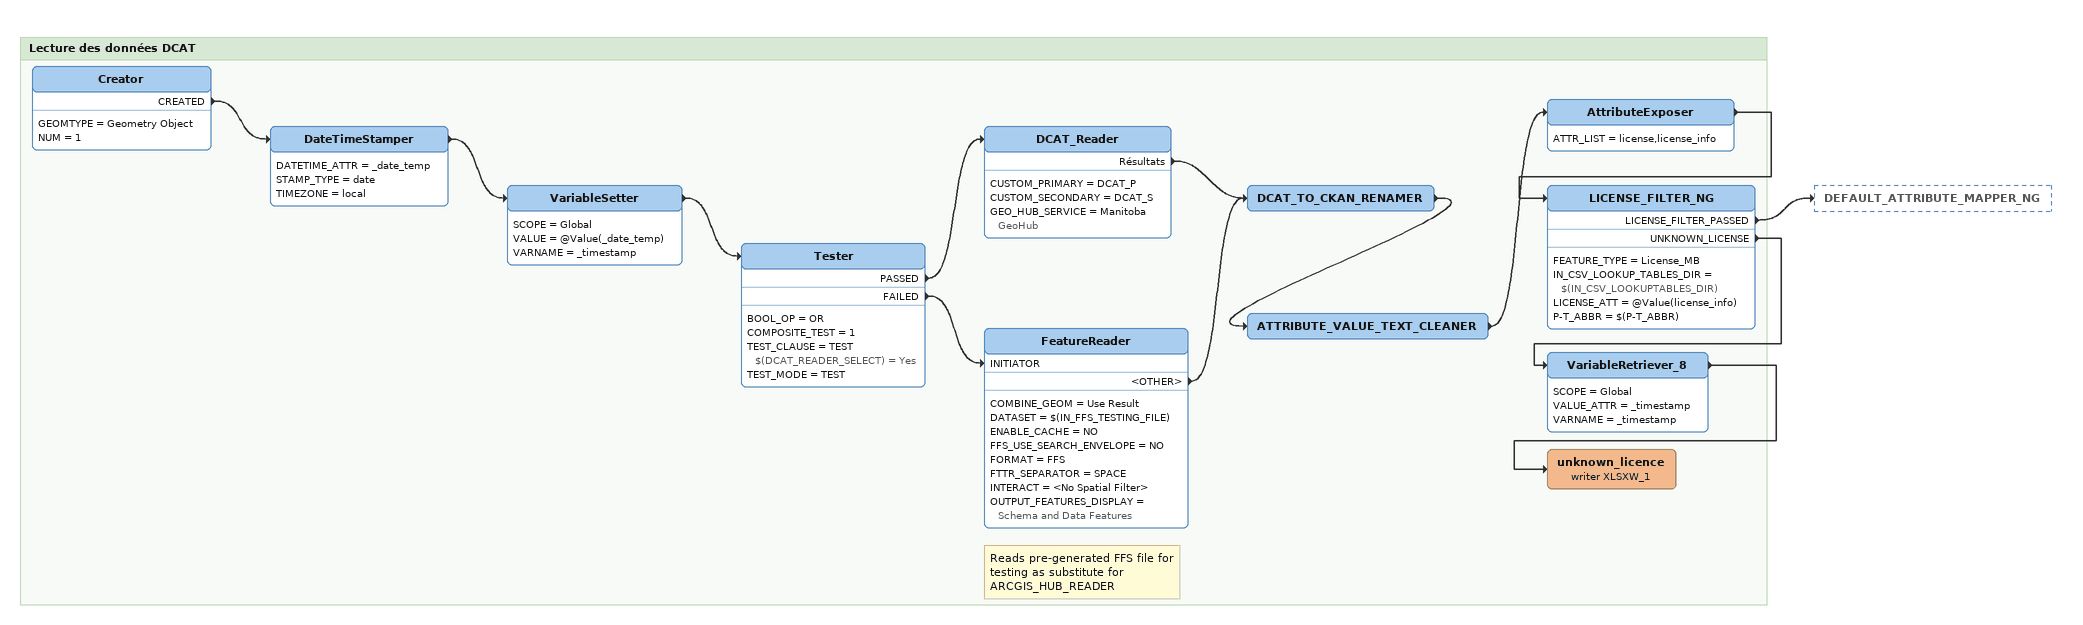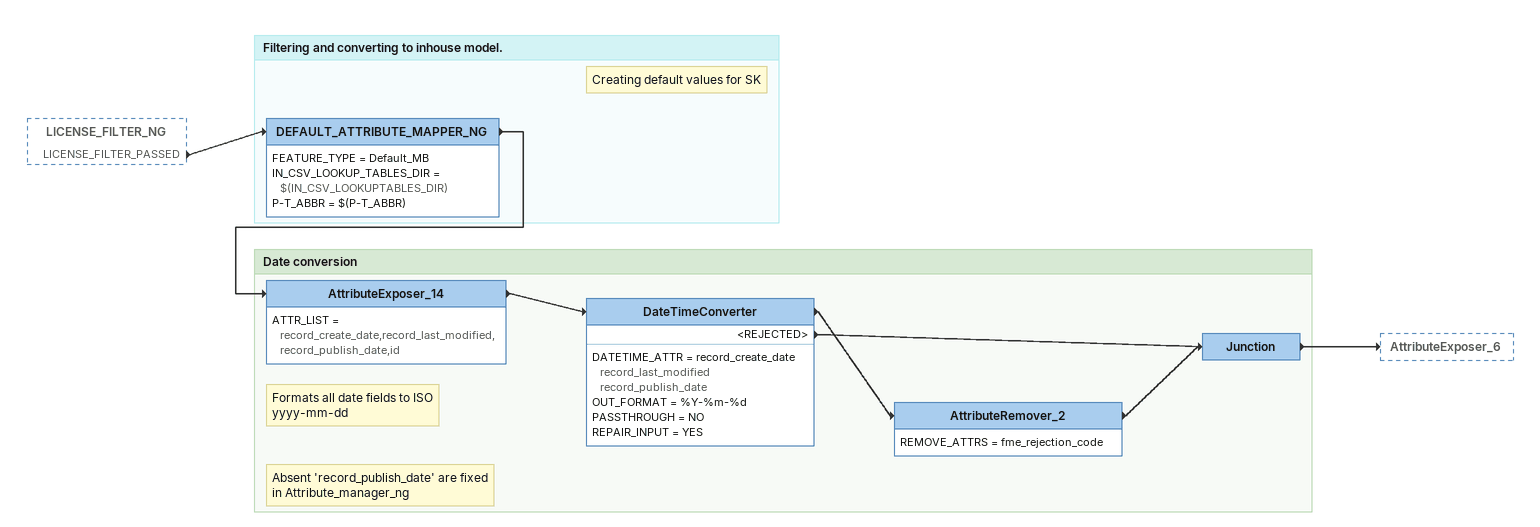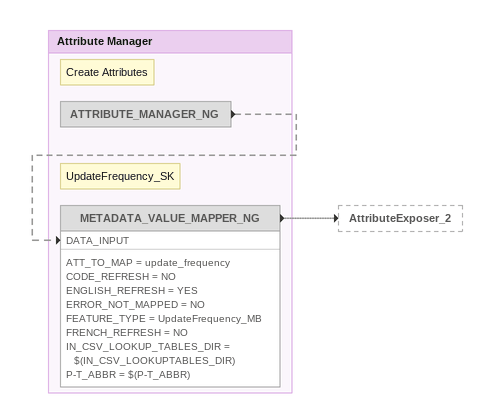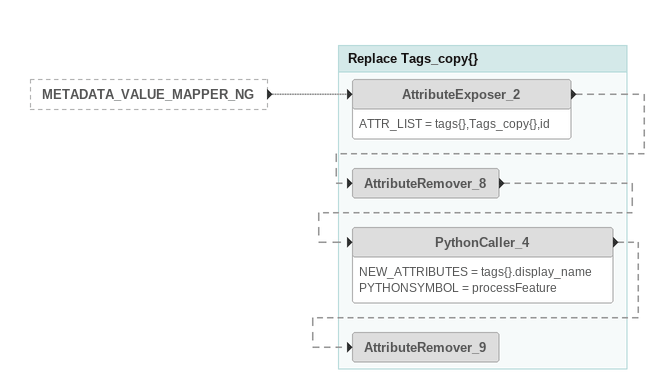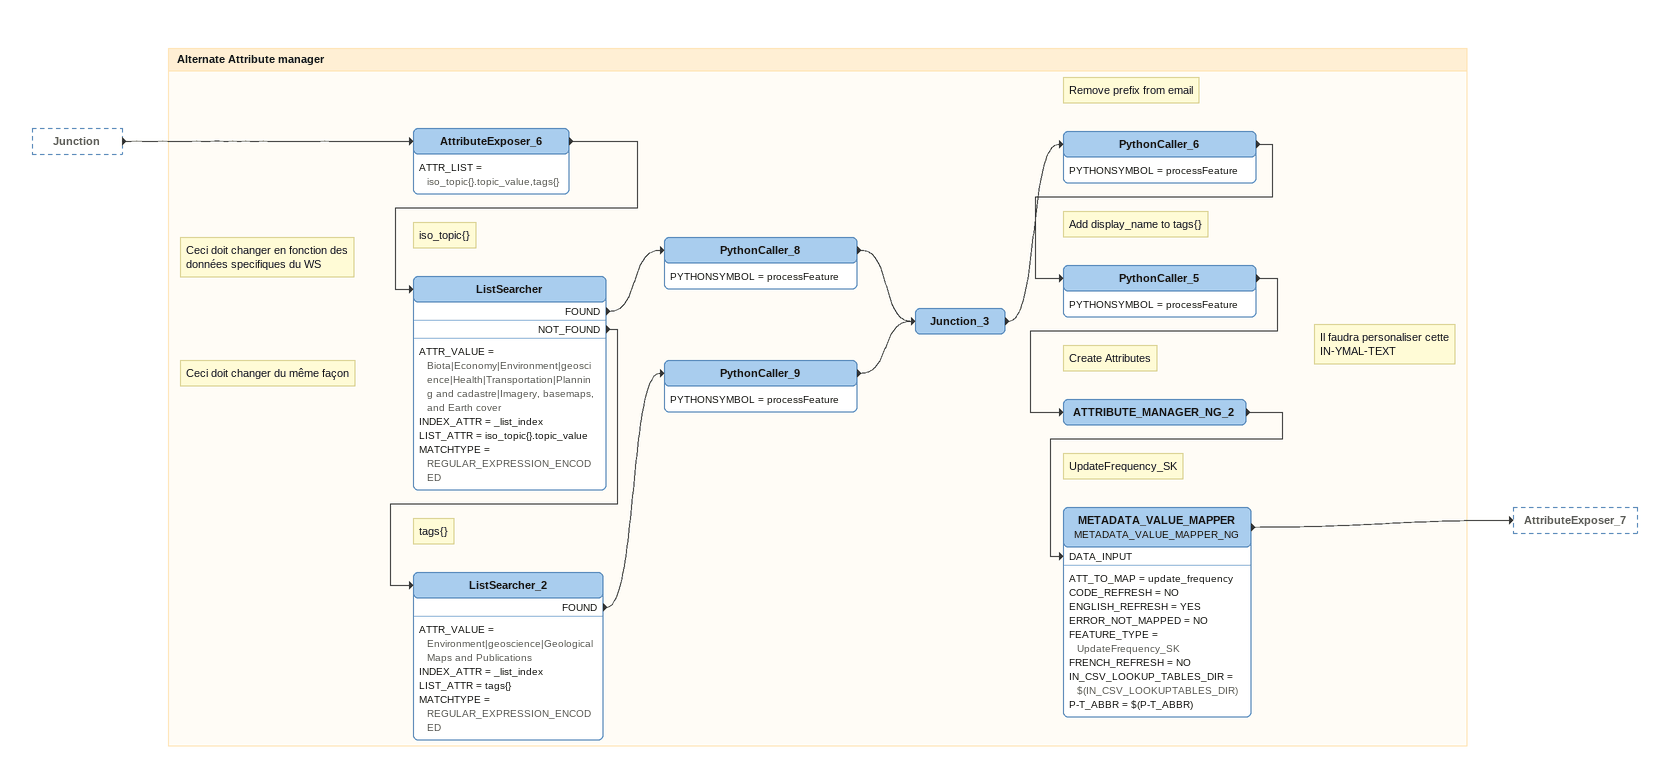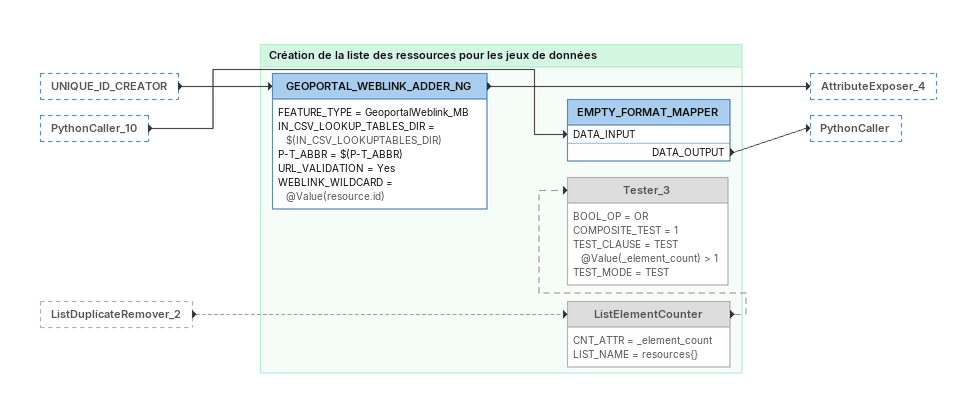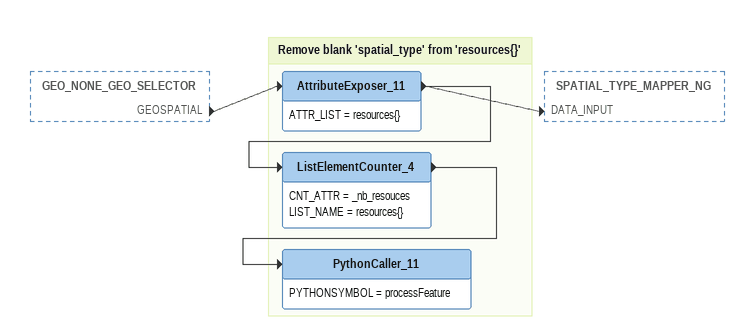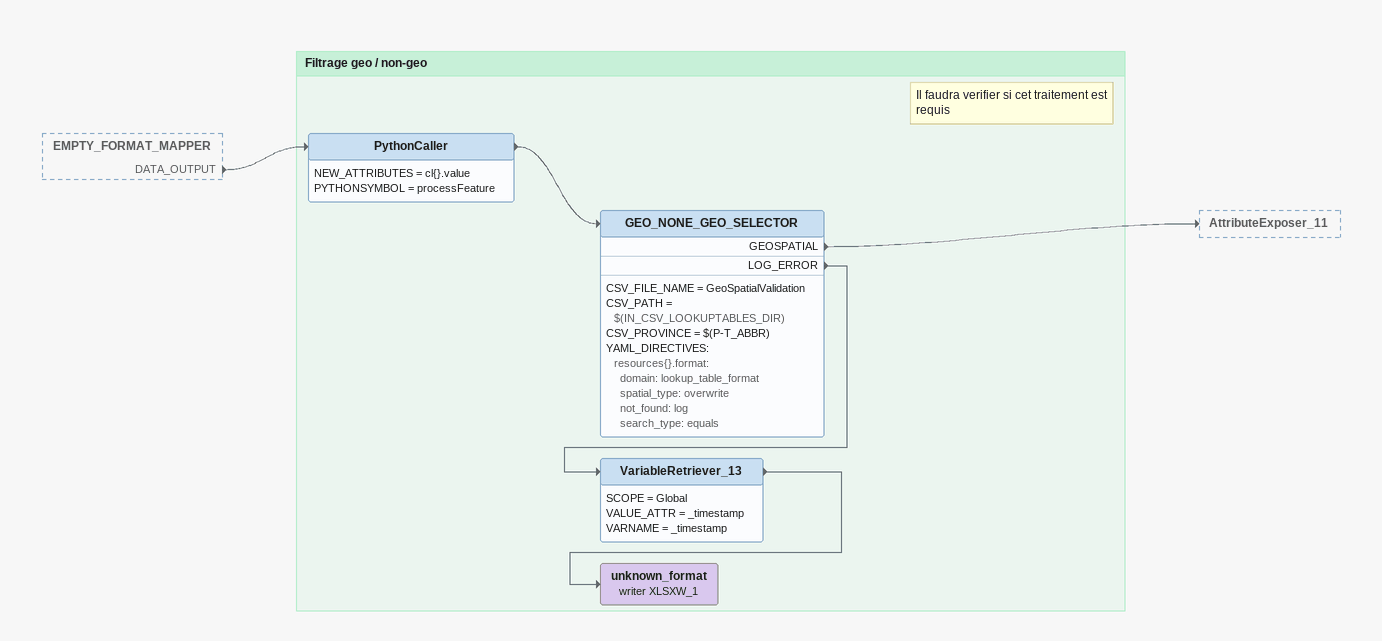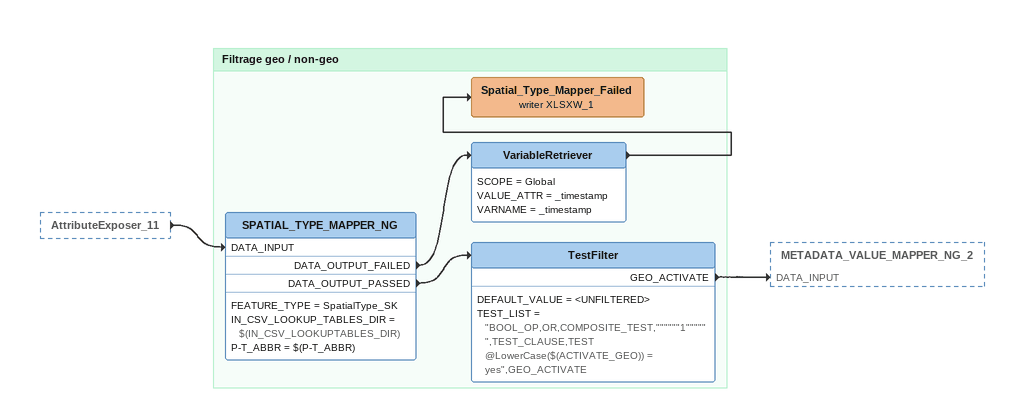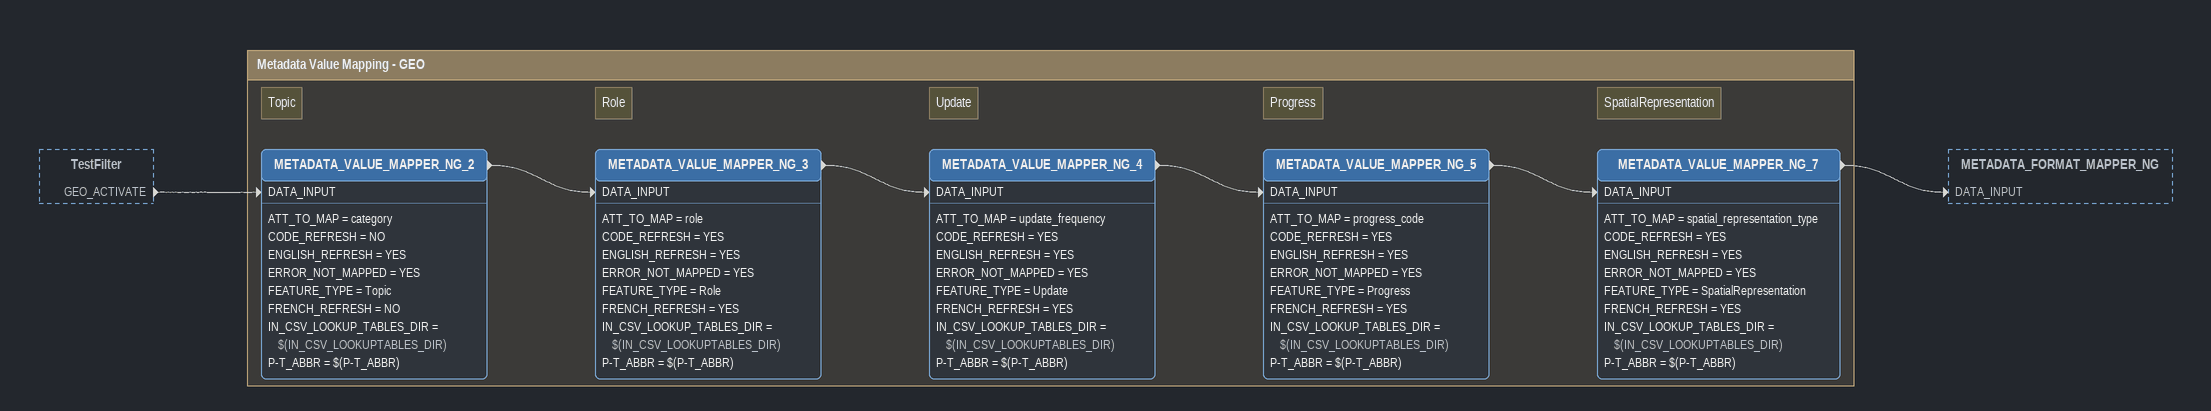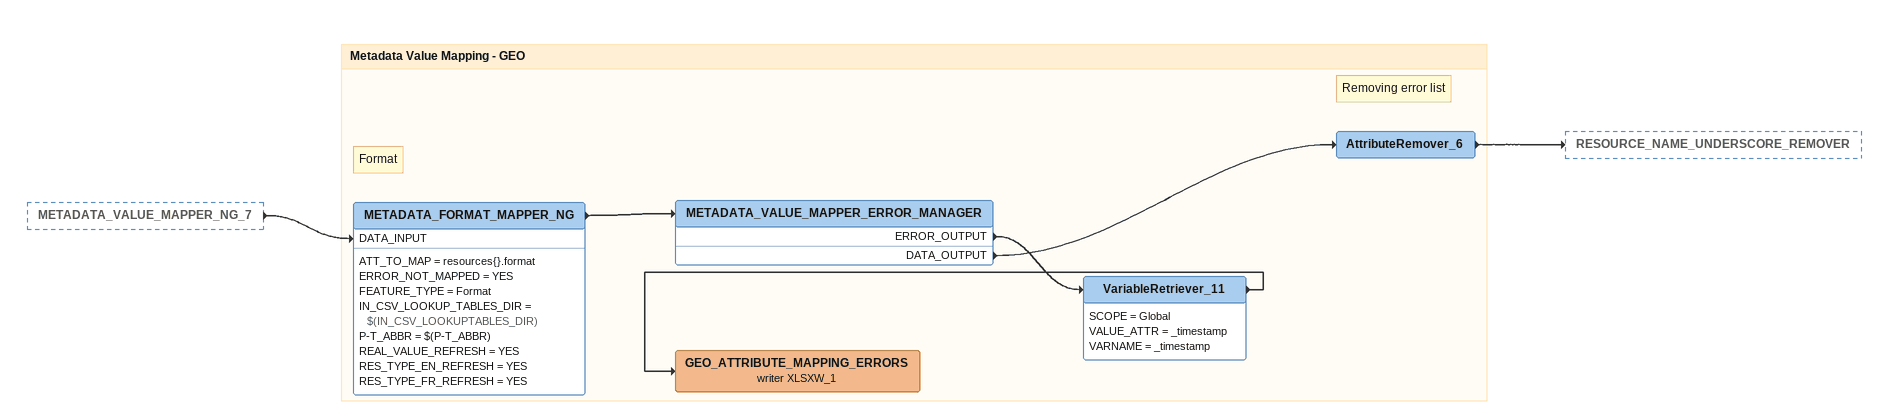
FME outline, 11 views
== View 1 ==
Bookmark: Lecture des données DCAT
Creator
    GEOMTYPE = Geometry Object
    NUM = 1
    CREATED -> DateTimeStamper
DateTimeStamper
    DATETIME_ATTR = _date_temp
    STAMP_TYPE = date
    TIMEZONE = local
    -> VariableSetter
VariableSetter
    SCOPE = Global
    VALUE = @Value(_date_temp)
    VARNAME = _timestamp
    -> Tester
Tester
    BOOL_OP = OR
    COMPOSITE_TEST = 1
    TEST_CLAUSE = TEST $(DCAT_READER_SELECT) = Yes
    TEST_MODE = TEST
    PASSED -> DCAT_Reader
    FAILED -> FeatureReader [INITIATOR]
DCAT_Reader
    CUSTOM_PRIMARY = DCAT_P
    CUSTOM_SECONDARY = DCAT_S
    GEO_HUB_SERVICE = Manitoba GeoHub
    Résultats -> DCAT_TO_CKAN_RENAMER
Note: Reads pre-generated FFS file for testing as substitute for ARCGIS_HUB_READER
FeatureReader
    COMBINE_GEOM = Use Result
    DATASET = $(IN_FFS_TESTING_FILE)
    ENABLE_CACHE = NO
    FFS_USE_SEARCH_ENVELOPE = NO
    FORMAT = FFS
    FTTR_SEPARATOR = SPACE
    INTERACT = <No Spatial Filter>
    OUTPUT_FEATURES_DISPLAY = Schema and Data Features
    <OTHER> -> DCAT_TO_CKAN_RENAMER
DCAT_TO_CKAN_RENAMER
    -> ATTRIBUTE_VALUE_TEXT_CLEANER
ATTRIBUTE_VALUE_TEXT_CLEANER
    -> AttributeExposer
AttributeExposer
    ATTR_LIST = license,license_info
    -> LICENSE_FILTER_NG
LICENSE_FILTER_NG
    FEATURE_TYPE = License_MB
    IN_CSV_LOOKUP_TABLES_DIR = $(IN_CSV_LOOKUPTABLES_DIR)
    LICENSE_ATT = @Value(license_info)
    P-T_ABBR = $(P-T_ABBR)
    LICENSE_FILTER_PASSED -> DEFAULT_ATTRIBUTE_MAPPER_NG
    UNKNOWN_LICENSE -> VariableRetriever_8
VariableRetriever_8
    SCOPE = Global
    VALUE_ATTR = _timestamp
    VARNAME = _timestamp
    -> unknown_licence (writer XLSXW_1)
unknown_licence (writer XLSXW_1)

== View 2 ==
LICENSE_FILTER_NG [outside]
    LICENSE_FILTER_PASSED -> DEFAULT_ATTRIBUTE_MAPPER_NG

Bookmark: Filtering and converting to inhouse model.
Note: Creating default values for SK
DEFAULT_ATTRIBUTE_MAPPER_NG
    FEATURE_TYPE = Default_MB
    IN_CSV_LOOKUP_TABLES_DIR = $(IN_CSV_LOOKUPTABLES_DIR)
    P-T_ABBR = $(P-T_ABBR)
    -> AttributeExposer_14

Bookmark: Date conversion
AttributeExposer_14
    ATTR_LIST = record_create_date,record_last_modified,record_publish_date,id
    -> DateTimeConverter
Note: Formats all date fields to ISO yyyy-mm-dd
DateTimeConverter
    DATETIME_ATTR = record_create_date record_last_modified record_publish_date
    OUT_FORMAT = %Y-%m-%d
    PASSTHROUGH = NO
    REPAIR_INPUT = YES
    -> AttributeRemover_2
    <REJECTED> -> Junction
Note: Absent 'record_publish_date' are fixed in Attribute_manager_ng
AttributeRemover_2
    REMOVE_ATTRS = fme_rejection_code
    -> Junction
Junction
    -> AttributeExposer_6

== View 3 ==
Bookmark: Attribute Manager
Note: Create Attributes
ATTRIBUTE_MANAGER_NG [off]
    -> METADATA_VALUE_MAPPER_NG [DATA_INPUT] [off]
Note: UpdateFrequency_SK
METADATA_VALUE_MAPPER_NG [off]
    ATT_TO_MAP = update_frequency
    CODE_REFRESH = NO
    ENGLISH_REFRESH = YES
    ERROR_NOT_MAPPED = NO
    FEATURE_TYPE = UpdateFrequency_MB
    FRENCH_REFRESH = NO
    IN_CSV_LOOKUP_TABLES_DIR = $(IN_CSV_LOOKUPTABLES_DIR)
    P-T_ABBR = $(P-T_ABBR)
    -> AttributeExposer_2 [off]

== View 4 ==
METADATA_VALUE_MAPPER_NG [outside]
    -> AttributeExposer_2 [off]

Bookmark: Replace Tags_copy{}
AttributeExposer_2 [off]
    ATTR_LIST = tags{},Tags_copy{},id
    -> AttributeRemover_8 [off]
AttributeRemover_8 [off]
    -> PythonCaller_4 [off]
PythonCaller_4 [off]
    NEW_ATTRIBUTES = tags{}.display_name
    PYTHONSYMBOL = processFeature
    -> AttributeRemover_9 [off]
AttributeRemover_9 [off]

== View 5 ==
Junction [outside]
    -> AttributeExposer_6

Bookmark: Alternate Attribute manager
AttributeExposer_6
    ATTR_LIST = iso_topic{}.topic_value,tags{}
    -> ListSearcher
Note: Ceci doit changer en fonction des données specifiques du WS
Note: iso_topic{}
ListSearcher
    ATTR_VALUE = Biota|Economy|Environment|geoscience|Health|Transportation|Planning and cadastre|Imagery, basemaps, and Earth cover
    INDEX_ATTR = _list_index
    LIST_ATTR = iso_topic{}.topic_value
    MATCHTYPE = REGULAR_EXPRESSION_ENCODED
    FOUND -> PythonCaller_8
    NOT_FOUND -> ListSearcher_2
PythonCaller_8
    PYTHONSYMBOL = processFeature
    -> Junction_3
Note: Ceci doit changer du même façon
Note: tags{}
ListSearcher_2
    ATTR_VALUE = Environment|geoscience|Geological Maps and Publications
    INDEX_ATTR = _list_index
    LIST_ATTR = tags{}
    MATCHTYPE = REGULAR_EXPRESSION_ENCODED
    FOUND -> PythonCaller_9
PythonCaller_9
    PYTHONSYMBOL = processFeature
    -> Junction_3
Junction_3
    -> PythonCaller_6
Note: Remove prefix from email
PythonCaller_6
    PYTHONSYMBOL = processFeature
    -> PythonCaller_5
Note: Add display_name to tags{}
PythonCaller_5
    PYTHONSYMBOL = processFeature
    -> ATTRIBUTE_MANAGER_NG_2
Note: Create Attributes
Note: Il faudra personaliser cette IN-YMAL-TEXT
ATTRIBUTE_MANAGER_NG_2
    -> METADATA_VALUE_MAPPER [DATA_INPUT]
Note: UpdateFrequency_SK
METADATA_VALUE_MAPPER: METADATA_VALUE_MAPPER_NG
    ATT_TO_MAP = update_frequency
    CODE_REFRESH = NO
    ENGLISH_REFRESH = YES
    ERROR_NOT_MAPPED = NO
    FEATURE_TYPE = UpdateFrequency_SK
    FRENCH_REFRESH = NO
    IN_CSV_LOOKUP_TABLES_DIR = $(IN_CSV_LOOKUPTABLES_DIR)
    P-T_ABBR = $(P-T_ABBR)
    -> AttributeExposer_7

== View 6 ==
UNIQUE_ID_CREATOR [outside]
    -> GEOPORTAL_WEBLINK_ADDER_NG
PythonCaller_10 [outside]
    -> EMPTY_FORMAT_MAPPER [DATA_INPUT]
ListDuplicateRemover_2 [outside]
    -> ListElementCounter [off]

Bookmark: Création de la liste des ressources pour les jeux de données
GEOPORTAL_WEBLINK_ADDER_NG
    FEATURE_TYPE = GeoportalWeblink_MB
    IN_CSV_LOOKUP_TABLES_DIR = $(IN_CSV_LOOKUPTABLES_DIR)
    P-T_ABBR = $(P-T_ABBR)
    URL_VALIDATION = Yes
    WEBLINK_WILDCARD = @Value(resource.id)
    -> AttributeExposer_4
EMPTY_FORMAT_MAPPER
    DATA_OUTPUT -> PythonCaller
ListElementCounter [off]
    CNT_ATTR = _element_count
    LIST_NAME = resources{}
    -> Tester_3 [off]
Tester_3 [off]
    BOOL_OP = OR
    COMPOSITE_TEST = 1
    TEST_CLAUSE = TEST @Value(_element_count) > 1
    TEST_MODE = TEST

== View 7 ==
GEO_NONE_GEO_SELECTOR [outside]
    GEOSPATIAL -> AttributeExposer_11

Bookmark: Remove blank 'spatial_type' from 'resources{}'
AttributeExposer_11
    ATTR_LIST = resources{}
    -> SPATIAL_TYPE_MAPPER_NG [DATA_INPUT]
    -> ListElementCounter_4
ListElementCounter_4
    CNT_ATTR = _nb_resouces
    LIST_NAME = resources{}
    -> PythonCaller_11
PythonCaller_11
    PYTHONSYMBOL = processFeature

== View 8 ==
EMPTY_FORMAT_MAPPER [outside]
    DATA_OUTPUT -> PythonCaller

Bookmark: Filtrage geo / non-geo
PythonCaller
    NEW_ATTRIBUTES = cl{}.value
    PYTHONSYMBOL = processFeature
    -> GEO_NONE_GEO_SELECTOR
Note: Il faudra verifier si cet traitement est requis
GEO_NONE_GEO_SELECTOR
    CSV_FILE_NAME = GeoSpatialValidation
    CSV_PATH = $(IN_CSV_LOOKUPTABLES_DIR)
    CSV_PROVINCE = $(P-T_ABBR)
    YAML_DIRECTIVES:
      resources{}.format:
        domain: lookup_table_format
        spatial_type: overwrite
        not_found: log
        search_type: equals
    GEOSPATIAL -> AttributeExposer_11
    LOG_ERROR -> VariableRetriever_13
VariableRetriever_13
    SCOPE = Global
    VALUE_ATTR = _timestamp
    VARNAME = _timestamp
    -> unknown_format (writer XLSXW_1)
unknown_format (writer XLSXW_1)

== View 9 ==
AttributeExposer_11 [outside]
    -> SPATIAL_TYPE_MAPPER_NG [DATA_INPUT]

Bookmark: Filtrage geo / non-geo
SPATIAL_TYPE_MAPPER_NG
    FEATURE_TYPE = SpatialType_SK
    IN_CSV_LOOKUP_TABLES_DIR = $(IN_CSV_LOOKUPTABLES_DIR)
    P-T_ABBR = $(P-T_ABBR)
    DATA_OUTPUT_FAILED -> VariableRetriever
    DATA_OUTPUT_PASSED -> TestFilter
VariableRetriever
    SCOPE = Global
    VALUE_ATTR = _timestamp
    VARNAME = _timestamp
    -> Spatial_Type_Mapper_Failed (writer XLSXW_1)
Spatial_Type_Mapper_Failed (writer XLSXW_1)
TestFilter
    DEFAULT_VALUE = <UNFILTERED>
    TEST_LIST = "BOOL_OP,OR,COMPOSITE_TEST,""""""1"""""",TEST_CLAUSE,TEST @LowerCase($(ACTIVATE_GEO)) = yes",GEO_ACTIVATE
    GEO_ACTIVATE -> METADATA_VALUE_MAPPER_NG_2 [DATA_INPUT]

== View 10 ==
TestFilter [outside]
    GEO_ACTIVATE -> METADATA_VALUE_MAPPER_NG_2 [DATA_INPUT]

Bookmark: Metadata Value Mapping - GEO
Note: Topic
METADATA_VALUE_MAPPER_NG_2
    ATT_TO_MAP = category
    CODE_REFRESH = NO
    ENGLISH_REFRESH = YES
    ERROR_NOT_MAPPED = YES
    FEATURE_TYPE = Topic
    FRENCH_REFRESH = NO
    IN_CSV_LOOKUP_TABLES_DIR = $(IN_CSV_LOOKUPTABLES_DIR)
    P-T_ABBR = $(P-T_ABBR)
    -> METADATA_VALUE_MAPPER_NG_3 [DATA_INPUT]
Note: Role
METADATA_VALUE_MAPPER_NG_3
    ATT_TO_MAP = role
    CODE_REFRESH = YES
    ENGLISH_REFRESH = YES
    ERROR_NOT_MAPPED = YES
    FEATURE_TYPE = Role
    FRENCH_REFRESH = YES
    IN_CSV_LOOKUP_TABLES_DIR = $(IN_CSV_LOOKUPTABLES_DIR)
    P-T_ABBR = $(P-T_ABBR)
    -> METADATA_VALUE_MAPPER_NG_4 [DATA_INPUT]
Note: Update
METADATA_VALUE_MAPPER_NG_4
    ATT_TO_MAP = update_frequency
    CODE_REFRESH = YES
    ENGLISH_REFRESH = YES
    ERROR_NOT_MAPPED = YES
    FEATURE_TYPE = Update
    FRENCH_REFRESH = YES
    IN_CSV_LOOKUP_TABLES_DIR = $(IN_CSV_LOOKUPTABLES_DIR)
    P-T_ABBR = $(P-T_ABBR)
    -> METADATA_VALUE_MAPPER_NG_5 [DATA_INPUT]
Note: Progress
METADATA_VALUE_MAPPER_NG_5
    ATT_TO_MAP = progress_code
    CODE_REFRESH = YES
    ENGLISH_REFRESH = YES
    ERROR_NOT_MAPPED = YES
    FEATURE_TYPE = Progress
    FRENCH_REFRESH = YES
    IN_CSV_LOOKUP_TABLES_DIR = $(IN_CSV_LOOKUPTABLES_DIR)
    P-T_ABBR = $(P-T_ABBR)
    -> METADATA_VALUE_MAPPER_NG_7 [DATA_INPUT]
Note: SpatialRepresentation
METADATA_VALUE_MAPPER_NG_7
    ATT_TO_MAP = spatial_representation_type
    CODE_REFRESH = YES
    ENGLISH_REFRESH = YES
    ERROR_NOT_MAPPED = YES
    FEATURE_TYPE = SpatialRepresentation
    FRENCH_REFRESH = YES
    IN_CSV_LOOKUP_TABLES_DIR = $(IN_CSV_LOOKUPTABLES_DIR)
    P-T_ABBR = $(P-T_ABBR)
    -> METADATA_FORMAT_MAPPER_NG [DATA_INPUT]

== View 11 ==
METADATA_VALUE_MAPPER_NG_7 [outside]
    -> METADATA_FORMAT_MAPPER_NG [DATA_INPUT]

Bookmark: Metadata Value Mapping - GEO
Note: Format
METADATA_FORMAT_MAPPER_NG
    ATT_TO_MAP = resources{}.format
    ERROR_NOT_MAPPED = YES
    FEATURE_TYPE = Format
    IN_CSV_LOOKUP_TABLES_DIR = $(IN_CSV_LOOKUPTABLES_DIR)
    P-T_ABBR = $(P-T_ABBR)
    REAL_VALUE_REFRESH = YES
    RES_TYPE_EN_REFRESH = YES
    RES_TYPE_FR_REFRESH = YES
    -> METADATA_VALUE_MAPPER_ERROR_MANAGER
METADATA_VALUE_MAPPER_ERROR_MANAGER
    ERROR_OUTPUT -> VariableRetriever_11
    DATA_OUTPUT -> AttributeRemover_6
Note: Removing error list
AttributeRemover_6
    -> RESOURCE_NAME_UNDERSCORE_REMOVER
VariableRetriever_11
    SCOPE = Global
    VALUE_ATTR = _timestamp
    VARNAME = _timestamp
    -> GEO_ATTRIBUTE_MAPPING_ERRORS (writer XLSXW_1)
GEO_ATTRIBUTE_MAPPING_ERRORS (writer XLSXW_1)
